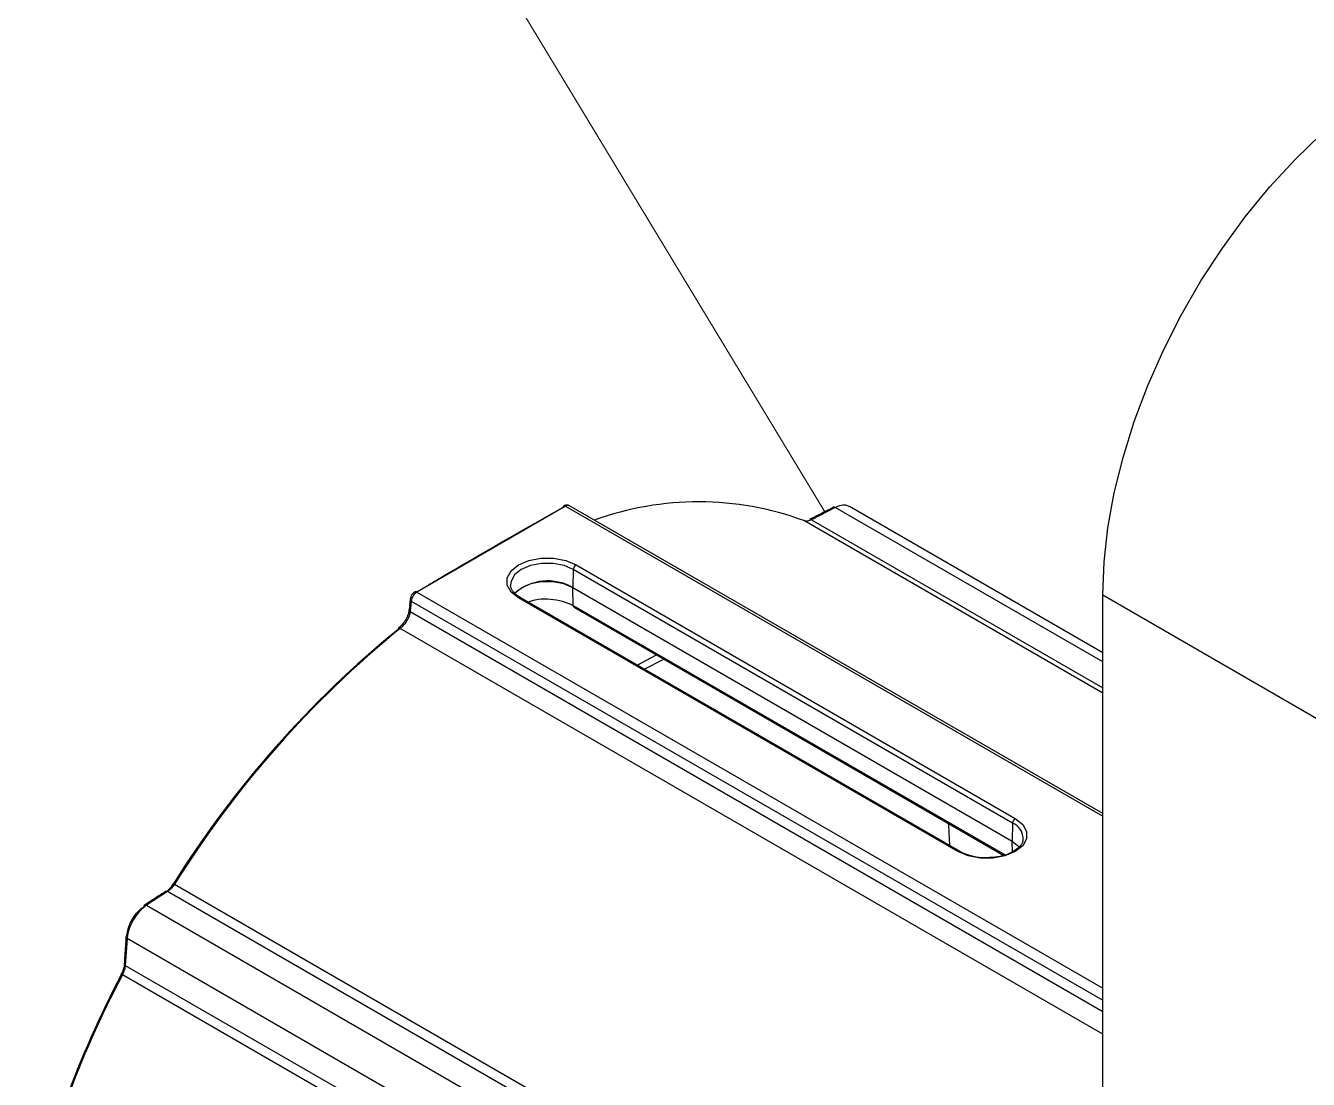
# Model space of a CAD drawing. Extents: x 11 to 120, y 2 to 94.
# Drawn here: x 81.79 to 86.88, y 18.52 to 22.7 of the extents above; entities that cross this region are included whole.
import ezdxf

# ---------------------------------------------------------------- set-up
doc = ezdxf.new("R2010")
doc.units = 0
doc.header["$MEASUREMENT"] = 0
doc.linetypes.add('SLD-Solid', pattern=[0])
doc.layers.add('OBJECT', color=7, linetype='CONTINUOUS')

msp = doc.modelspace()

# ---------------------------------------------------------------- linework, layer by layer
at = {"layer": 'OBJECT', "color": 7, "linetype": 'SLD-Solid', "lineweight": 15}
msp.add_line((84.9629, 20.7738), (83.4195, 23.3243), dxfattribs=at)
at = {"layer": 'OBJECT'}
for p, q in [((83.9348, 20.7961), (83.3447, 20.4555)), ((83.9348, 20.7961), (86.0644, 19.5668)), ((86.0644, 19.5769), (83.9497, 20.7977)), ((85.004, 20.7902), (84.9096, 20.7419)), ((86.0644, 20.1781), (85.004, 20.7902)), ((86.0644, 20.2149), (85.0601, 20.7947)), ((86.0644, 20.0545), (84.8799, 20.7383)), ((84.9096, 20.7419), (86.0644, 20.0753)), ((83.9759, 20.563), (85.7175, 19.5576)), ((83.9653, 20.545), (83.9636, 20.473)), ((85.7069, 19.5396), (83.9653, 20.545)), ((83.3447, 20.4555), (86.0644, 18.8854)), ((83.7164, 20.4839), (83.7166, 20.4812)), ((83.9636, 20.473), (85.7053, 19.4676)), ((85.7053, 19.467), (83.9636, 20.4724)), ((83.9653, 20.4015), (83.9636, 20.4724)), ((83.3227, 20.4198), (83.3185, 20.3779)), ((83.3227, 20.4198), (86.0644, 18.8371)), ((83.756, 20.4325), (83.743, 20.4412)), ((85.4901, 19.4264), (83.7485, 20.4318)), ((85.4976, 19.4271), (83.756, 20.4325)), ((83.9653, 20.4015), (85.6774, 19.4131)), ((83.9684, 20.395), (85.6718, 19.4116)), ((86.0644, 20.4449), (86.9482, 19.9346)), ((86.0644, 15.5465), (86.0644, 20.4449)), ((83.3142, 20.3847), (83.3142, 20.3852)), ((83.3185, 20.3779), (86.0644, 18.7927)), ((86.0644, 18.703), (83.279, 20.311)), ((84.2464, 20.1494), (84.3246, 20.1893)), ((85.7069, 19.5396), (85.7053, 19.4676)), ((85.7062, 19.4254), (85.7053, 19.467)), ((82.3841, 19.2975), (85.1552, 17.6978)), ((82.3566, 19.2681), (82.2729, 19.2136)), ((85.1266, 17.669), (82.3566, 19.2681)), ((82.2729, 19.2136), (85.1401, 17.5584)), ((82.1959, 19.0816), (82.1888, 18.9757)), ((85.0659, 17.4248), (82.1959, 19.0816)), ((82.1888, 18.9757), (84.9589, 17.3766)), ((84.9484, 17.3385), (82.1772, 18.9383))]:
    msp.add_line(p, q, dxfattribs=at)
at = {"layer": 'OBJECT', "flags": 128}
for points in [[(86.0644, 20.4449), (86.0695, 20.575), (86.0847, 20.7099), (86.1099, 20.8484), (86.145, 20.9893), (86.1895, 21.1315), (86.2431, 21.2737), (86.3054, 21.4147), (86.3759, 21.5533), (86.4538, 21.6883), (86.5387, 21.8186), (86.6296, 21.9431), (86.7259, 22.0606), (86.8268, 22.1703), (86.9313, 22.2711), (87.0386, 22.3622), (87.1478, 22.4428), (87.258, 22.5123)], [(83.9348, 20.7961), (83.9329, 20.7971), (83.931, 20.7976), (83.9293, 20.7976), (83.9278, 20.7971), (83.9275, 20.7969), (83.9265, 20.7962), (83.9254, 20.7949), (83.9248, 20.7932), (83.9244, 20.7911)], [(83.7485, 20.4318), (83.7189, 20.4553), (83.7034, 20.4829), (83.7034, 20.5119), (83.7189, 20.5395), (83.7485, 20.563), (83.7892, 20.5801), (83.837, 20.5891), (83.8873, 20.5891), (83.9352, 20.5801), (83.9759, 20.563)], [(83.9653, 20.545), (83.9284, 20.5605), (83.885, 20.5686), (83.8394, 20.5686), (83.796, 20.5605), (83.7591, 20.545), (83.7323, 20.5237), (83.7182, 20.4986), (83.7164, 20.4839)], [(83.9636, 20.4724), (83.9273, 20.4876), (83.8846, 20.4956), (83.8397, 20.4956), (83.797, 20.4876), (83.7607, 20.4724), (83.7343, 20.4514), (83.7331, 20.45)], [(83.3184, 20.4271), (83.3155, 20.3977), (83.3142, 20.3852)], [(84.2178, 20.1659), (84.2721, 20.1951), (84.2946, 20.2066)], [(85.4519, 19.5385), (85.4525, 19.5304), (85.4564, 19.4509)], [(85.7175, 19.5576), (85.747, 19.5341), (85.7626, 19.5065), (85.7626, 19.4775), (85.747, 19.4499), (85.7175, 19.4264), (85.6768, 19.4093), (85.6289, 19.4003), (85.5786, 19.4003), (85.5308, 19.4093), (85.4901, 19.4264)], [(85.7053, 19.4676), (85.7316, 19.4466), (85.7334, 19.4446)], [(85.7328, 19.4446), (85.7316, 19.446), (85.7053, 19.467)], [(82.3841, 19.2975), (82.3822, 19.2986), (82.3807, 19.2994), (82.3795, 19.2999), (82.3787, 19.3003), (82.3783, 19.3003), (82.3784, 19.3001), (82.3789, 19.2995), (82.3798, 19.2988)], [(82.1772, 18.9383), (82.1754, 18.9394), (82.1739, 18.9403), (82.1729, 18.941), (82.1722, 18.9416), (82.172, 18.9419), (82.1722, 18.9419), (82.1729, 18.9418), (82.174, 18.9414)]]:
    msp.add_lwpolyline(points, dxfattribs=at)
at = {"layer": 'OBJECT'}
for centre, radius, start, end in [((84.4616, 19.6015), 1.2113, 69.8012, 109.9152), ((84.9997, 20.7853), 0.00655, 48.9273, 112.542), ((84.9052, 20.7364), 0.00698, 51.0599, 110.218), ((83.9884, 20.5436), 0.0231, 122.6742, 176.4598), ((83.8641, 20.2993), 0.2002, 60.1848, 130.861), ((83.3403, 20.4495), 0.0074, 53.867, 116.6106), ((83.9778, 20.4727), 0.0141, 178.6996, 181.3004), ((83.3264, 20.4269), 0.00799, 177.4873, 242.6203), ((83.7528, 20.426), 0.00721, 64.1573, 127.1521), ((83.9725, 20.4009), 0.00727, 175.4805, 235.2313), ((83.3223, 20.3851), 0.00818, 182.402, 242.1304), ((85.8616, 17.1217), 4.1064, 129.1291, 147.9832), ((85.8836, 17.1093), 4.1273, 129.1291, 147.9832), ((83.2748, 20.3083), 0.00478, 127.198, 193.6402), ((83.2746, 20.3057), 0.0069, 50.2662, 112.2556), ((85.73, 19.5382), 0.0231, 122.6742, 176.4598), ((85.6792, 19.4748), 0.0705, 3.5456, 66.9051), ((85.7194, 19.4673), 0.0141, 178.6996, 181.3004), ((85.4944, 19.4206), 0.0072, 63.6684, 127.194), ((82.3523, 19.2615), 0.0079, 56.5001, 118.6706), ((82.2691, 19.208), 0.00739, 125.9594, 180.8351), ((82.2685, 19.207), 0.00793, 56.6394, 118.5867), ((82.1987, 19.0877), 0.00718, 118.2181, 173.0011), ((82.1994, 19.0886), 0.00783, 180.8269, 243.7163), ((82.1923, 18.9827), 0.00782, 181.3053, 243.8254), ((85.9359, 16.9708), 4.2468, 152.3536, 167.2604), ((85.9583, 16.9577), 4.2684, 152.3536, 167.2604)]:
    msp.add_arc(centre, radius, start, end, dxfattribs=at)
for points, knots in [([(83.391, 20.4839), (83.407, 20.4934), (83.5349, 20.5688), (83.7123, 20.6714), (83.8756, 20.7635), (83.9244, 20.7911)], [0, 0, 0, 0, 0.090851, 0.72793, 1, 1, 1, 1]), ([(83.9494, 20.7974), (83.9479, 20.7983), (83.9444, 20.8004), (83.9377, 20.8005), (83.9318, 20.7994), (83.9287, 20.7974), (83.9276, 20.7967)], [0, 0, 0, 0, 0.222627, 0.526681, 0.835403, 1, 1, 1, 1]), ([(83.9495, 20.7974), (83.9483, 20.7981), (83.9453, 20.7996), (83.94, 20.7987), (83.9362, 20.7968), (83.9348, 20.7961)], [0, 0, 0, 0, 0.322771, 0.751763, 1, 1, 1, 1]), ([(84.9972, 20.7913), (84.9751, 20.7801), (84.9436, 20.764), (84.9123, 20.7478), (84.9029, 20.7429)], [0, 0, 0, 0, 0.7000041, 1, 1, 1, 1]), ([(85.0595, 20.7936), (85.055, 20.796), (85.0443, 20.8018), (85.024, 20.7993), (85.0095, 20.7927), (85.004, 20.7902)], [0, 0, 0, 0, 0.308736, 0.736533, 1, 1, 1, 1]), ([(84.9096, 20.7419), (84.9044, 20.7397), (84.8932, 20.7351), (84.8845, 20.7372), (84.8799, 20.7383)], [0, 0, 0, 0, 0.473398, 1, 1, 1, 1]), ([(83.3372, 20.4558), (83.3358, 20.455), (83.3314, 20.4527), (83.3254, 20.4456), (83.3199, 20.4363), (83.3192, 20.4299), (83.3189, 20.4271)], [0, 0, 0, 0, 0.138381, 0.439574, 0.753493, 1, 1, 1, 1]), ([(83.3447, 20.4555), (83.3423, 20.4538), (83.3376, 20.4505), (83.3311, 20.4427), (83.3261, 20.4338), (83.3234, 20.4259), (83.3229, 20.4214), (83.3227, 20.4198)], [0, 0, 0, 0, 0.218059, 0.436117, 0.654231, 0.872516, 1, 1, 1, 1]), ([(83.743, 20.4412), (83.7428, 20.4413), (83.7339, 20.4472), (83.7235, 20.4609), (83.7158, 20.4743), (83.7169, 20.4812), (83.717, 20.4818)], [0, 0, 0, 0, 0.009167, 0.481319, 0.957008, 1, 1, 1, 1]), ([(83.7849, 20.4158), (83.7945, 20.4192), (83.8179, 20.4274), (83.8629, 20.4295), (83.9117, 20.4235), (83.9457, 20.4121), (83.9615, 20.4036), (83.9653, 20.4015)], [0, 0, 0, 0, 0.171835, 0.421169, 0.670837, 0.920298, 1, 1, 1, 1]), ([(83.3137, 20.3847), (83.3135, 20.3819), (83.3128, 20.3739), (83.3065, 20.3564), (83.2949, 20.3362), (83.2821, 20.3203), (83.2742, 20.3145), (83.2716, 20.3126)], [0, 0, 0, 0, 0.126762, 0.367097, 0.619906, 0.877147, 1, 1, 1, 1]), ([(83.3185, 20.3779), (83.3174, 20.3721), (83.3151, 20.3606), (83.3059, 20.3418), (83.2936, 20.3242), (83.2839, 20.3154), (83.279, 20.311)], [0, 0, 0, 0, 0.249667, 0.499371, 0.748128, 1, 1, 1, 1]), ([(85.7484, 19.479), (85.7483, 19.4742), (85.7479, 19.4632), (85.7352, 19.4448), (85.7112, 19.4261), (85.677, 19.4116), (85.6371, 19.4026), (85.6088, 19.4023), (85.5947, 19.4021)], [0, 0, 0, 0, 0.131191, 0.298408, 0.477141, 0.652151, 0.827102, 1, 1, 1, 1]), ([(85.5947, 19.4021), (85.5945, 19.4021), (85.5801, 19.4015), (85.5517, 19.4066), (85.5192, 19.4157), (85.5033, 19.4241), (85.4976, 19.4271)], [0, 0, 0, 0, 0.006214, 0.395136, 0.782363, 1, 1, 1, 1]), ([(82.3534, 19.269), (82.3565, 19.2714), (82.3661, 19.2789), (82.3743, 19.2908), (82.3798, 19.2988)], [0, 0, 0, 0, 0.326466, 1, 1, 1, 1]), ([(82.3841, 19.2975), (82.3801, 19.2919), (82.3721, 19.2806), (82.3622, 19.2719), (82.3572, 19.2684), (82.3566, 19.2681)], [0, 0, 0, 0, 0.471916, 0.943784, 1, 1, 1, 1]), ([(82.3485, 19.2684), (82.3289, 19.2557), (82.3009, 19.2376), (82.2731, 19.2194), (82.2648, 19.2139)], [0, 0, 0, 0, 0.700006, 1, 1, 1, 1]), ([(82.1953, 19.094), (82.1965, 19.1028), (82.1991, 19.1206), (82.2113, 19.1499), (82.2282, 19.1768), (82.2461, 19.1966), (82.2574, 19.2047), (82.2617, 19.2079)], [0, 0, 0, 0, 0.2168, 0.433617, 0.650078, 0.866405, 1, 1, 1, 1]), ([(82.2729, 19.2136), (82.2647, 19.2074), (82.2482, 19.195), (82.2256, 19.1661), (82.2081, 19.1335), (82.1983, 19.1041), (82.1966, 19.0878), (82.1959, 19.0816)], [0, 0, 0, 0, 0.216872, 0.433758, 0.650331, 0.86677, 1, 1, 1, 1]), ([(82.1916, 19.0885), (82.1899, 19.0638), (82.1874, 19.0286), (82.1852, 18.9931), (82.1846, 18.9825)], [0, 0, 0, 0, 0.700006, 1, 1, 1, 1]), ([(82.174, 18.9414), (82.1778, 18.9493), (82.1838, 18.9619), (82.1856, 18.9737), (82.1863, 18.9781)], [0, 0, 0, 0, 0.623283, 1, 1, 1, 1]), ([(82.1888, 18.9757), (82.188, 18.9699), (82.1863, 18.9579), (82.1803, 18.9449), (82.1772, 18.9383)], [0, 0, 0, 0, 0.487924, 1, 1, 1, 1])]:
    msp.add_open_spline(points, degree=3, knots=knots, dxfattribs=at)

doc.saveas('drawing.dxf')
